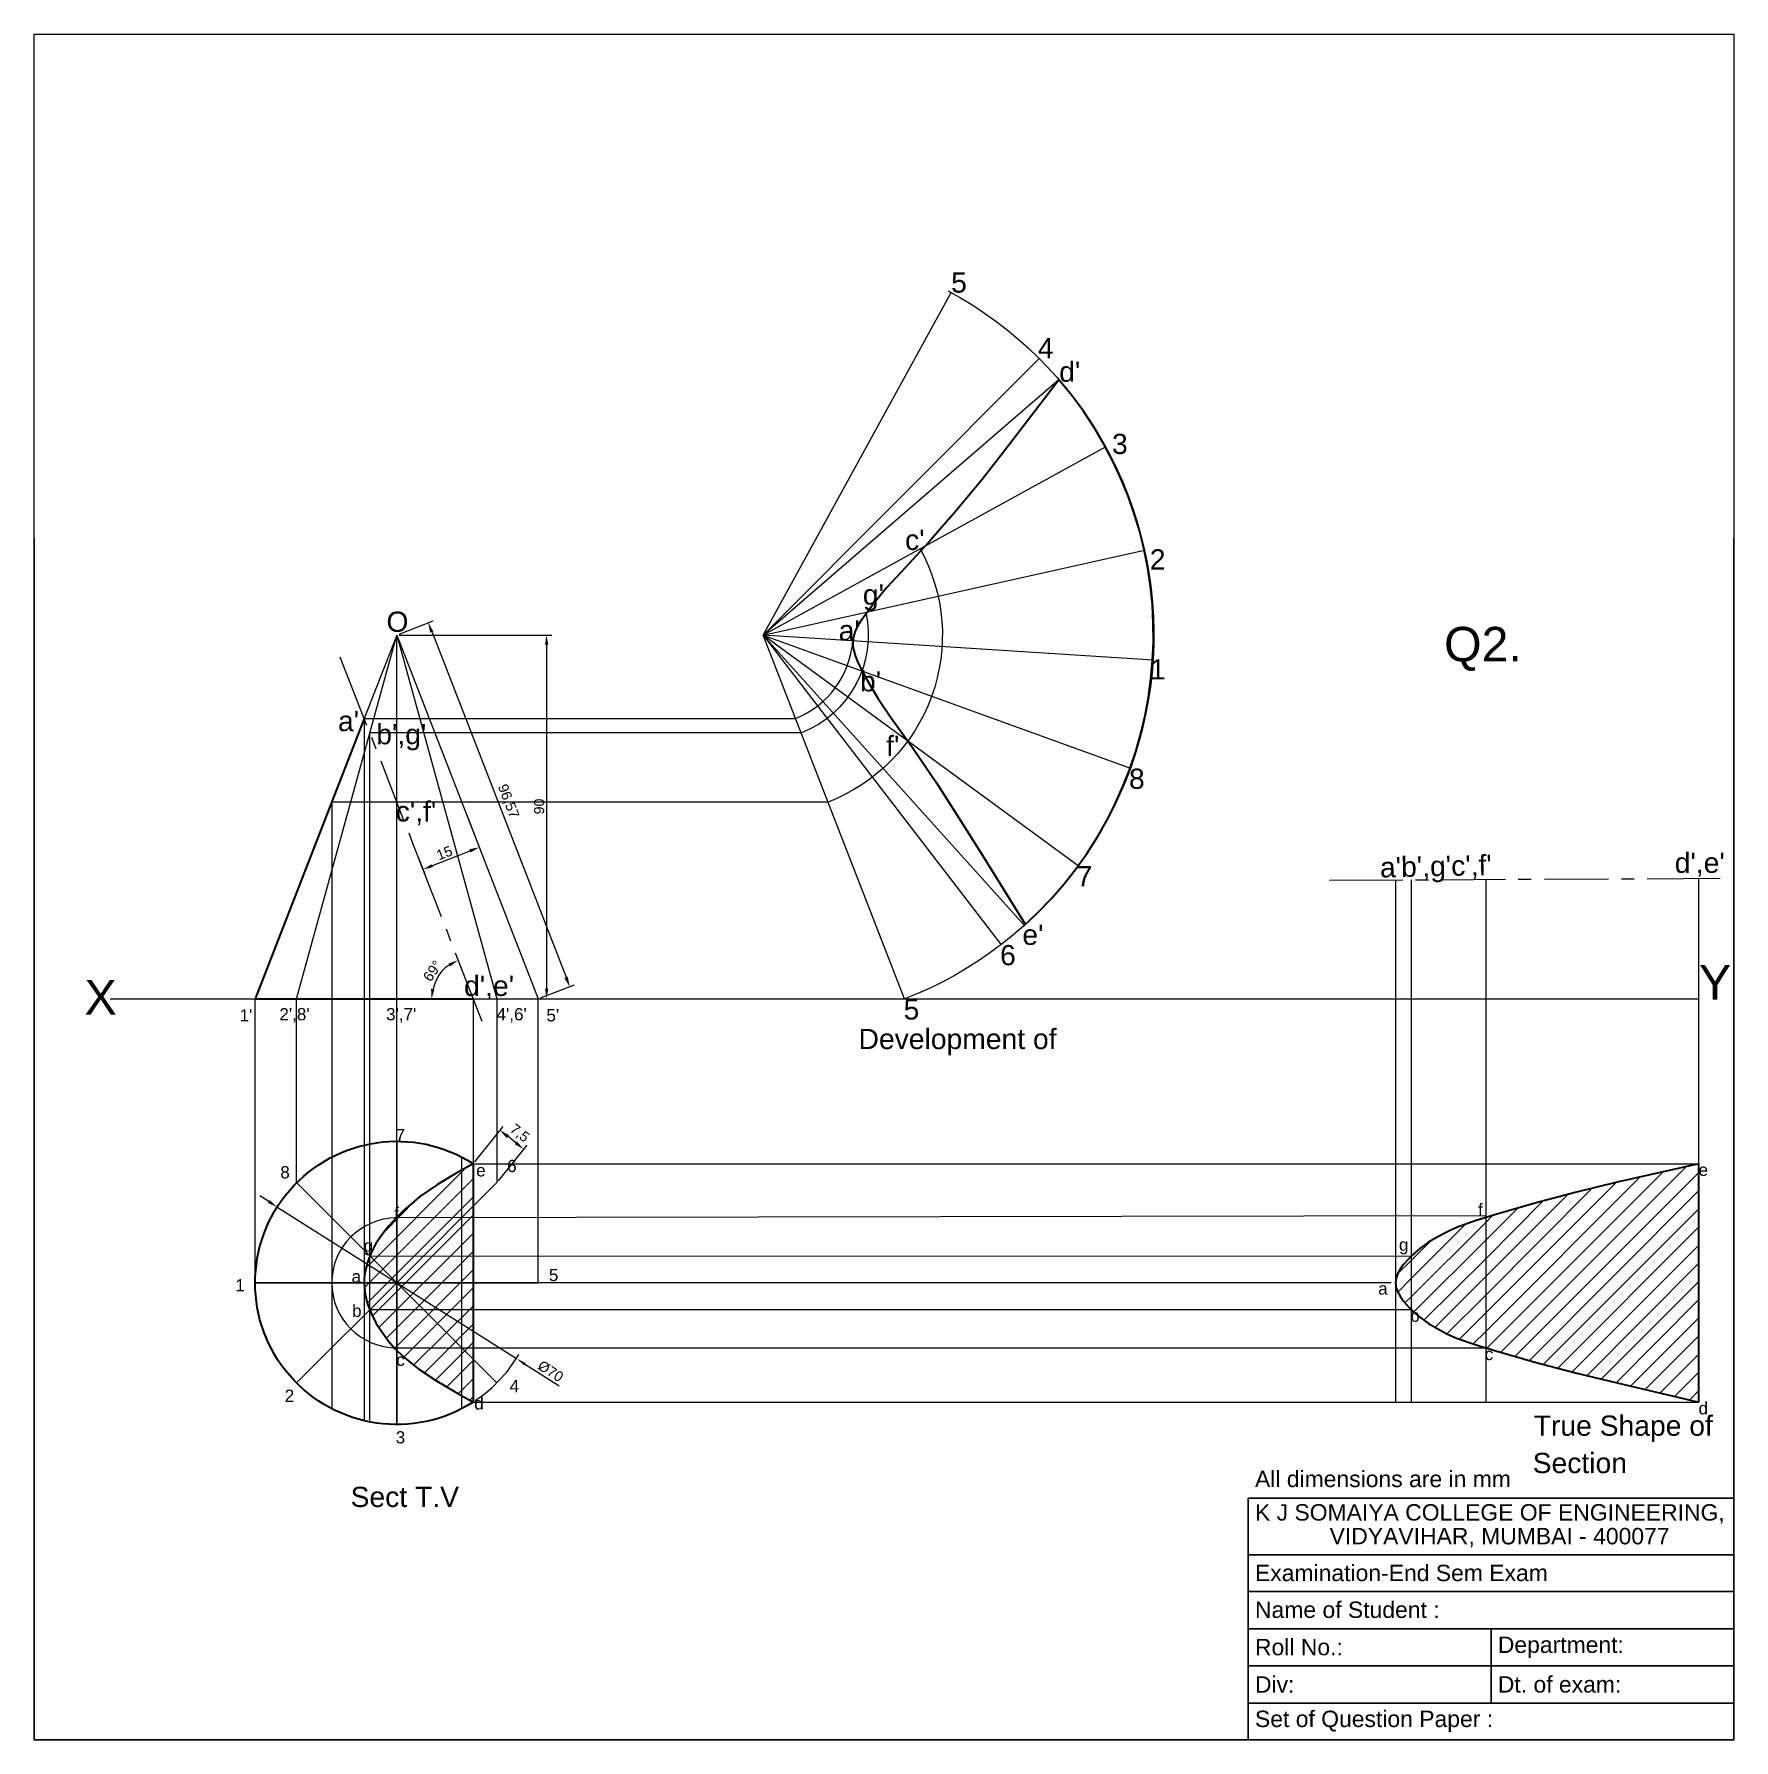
# Model space of a CAD drawing. Header units: millimetres. Extents: x 320 to 4122, y 180 to 2351.
# Drawn here: x 320 to 325.84, y 180 to 185.87 of the extents above.
import ezdxf

# ---------------------------------------------------------------- set-up
doc = ezdxf.new("R2010")
doc.units = ezdxf.units.MM
for name, color, linetype in [('PDF_Geometry', 7, 'Continuous'), ('PDF_Solid Fills', 7, 'Continuous'), ('PDF_Text', 7, 'Continuous')]:
    doc.layers.add(name, color=color, linetype=linetype)
doc.styles.add('PDF F1', font='arial.ttf')

msp = doc.modelspace()

# ---------------------------------------------------------------- linework, layer by layer
at = {"layer": 'PDF_Geometry', "lineweight": 9}
for points in [[(320, 184.1333), (320, 185.8667), (325.845, 185.8667), (325.845, 184.1333)], [(322.5067, 183.8), (323.1533, 184.9783)], [(323.685, 184.4467), (322.5067, 183.8), (323.4567, 184.7517)], [(323.525, 184.6783), (322.5067, 183.8), (323.405, 182.8017)], [(323.8483, 183.7133), (322.5067, 183.8), (323.8183, 184.0917)], [(321.255, 183.8033), (321.3717, 183.8483)], [(321.3683, 183.81), (321.83, 182.6233)], [(320.9017, 181.9167), (320.9017, 182.5483), (321.2467, 183.8), (321.5917, 182.5483), (321.5917, 181.9167)], [(321.2467, 182.06), (321.2467, 182.5483), (321.2467, 183.8), (321.135, 183.5133), (321.135, 181.0983)], [(321.2467, 183.8), (321.7333, 182.5483)], [(321.255, 183.8), (321.78, 183.8)], [(321.7617, 183.7667), (321.7617, 182.5833)], [(323.59, 183.0067), (322.5067, 183.8), (323.77, 183.3417)], [(321.0517, 183.725), (321.1433, 183.49)], [(321.16, 183.4483), (321.175, 183.4083)], [(321.1917, 183.3667), (321.2717, 183.16)], [(321.4933, 183.1667), (321.5367, 183.0533)], [(321.2883, 183.12), (321.3033, 183.0783)], [(321.2983, 183.09), (321.3433, 182.9783)], [(321.4983, 183.0567), (321.3683, 183.0067)], [(321.32, 183.0367), (321.4, 182.8317)], [(321.51, 182.5483), (321.51, 181.1617), (325.725, 181.1617), (325.725, 182.96)], [(324.455, 182.9567), (324.7067, 182.9583)], [(324.6817, 182.9583), (324.6817, 181.1617)], [(324.735, 182.9583), (324.735, 181.1617)], [(324.75, 182.9583), (324.795, 182.9583)], [(324.8383, 182.9583), (325.06, 182.96)], [(324.9917, 182.96), (324.9917, 181.1617)], [(325.1033, 182.96), (325.1483, 182.96)], [(325.1933, 182.96), (325.4133, 182.9617)], [(325.4583, 182.9617), (325.5017, 182.9617)], [(325.5467, 182.9617), (325.7983, 182.9633)], [(321.4167, 182.79), (321.4317, 182.7483)], [(321.4483, 182.7067), (321.54, 182.4717)], [(321.4267, 182.665), (321.4133, 182.655), (321.4017, 182.6433), (321.3917, 182.63), (321.3833, 182.615), (321.3767, 182.5983), (321.3717, 182.5833)], [(321.7417, 182.5517), (321.8583, 182.5967)], [(320.2617, 182.5483), (325.725, 182.5483)], [(320.76, 181.5717), (320.76, 182.5483)], [(321.7333, 181.5717), (321.7333, 182.5483)], [(321.7433, 182.5483), (321.78, 182.5483)], [(321.515, 181.9883), (321.6133, 182.11)], [(321.5967, 181.9233), (321.695, 182.045)], [(321.6567, 182.0533), (321.63, 182.075)], [(321.47, 182.005), (321.47, 181.14)], [(321.135, 181.555), (321.51, 181.93)], [(321.1417, 181.6233), (321.4867, 181.97)], [(321.51, 181.9817), (325.725, 181.9817)], [(324.9483, 181.3617), (324.9917, 181.405), (325.5233, 181.9367)], [(324.995, 181.3467), (325.6033, 181.955)], [(325.0433, 181.3333), (325.6833, 181.9733)], [(325.0917, 181.3183), (325.725, 181.9517)], [(320.8067, 181.8517), (320.7767, 181.8717)], [(324.8167, 181.4183), (324.9917, 181.5933), (325.275, 181.8767)], [(324.8583, 181.3967), (324.9917, 181.53), (325.3583, 181.8983)], [(324.9017, 181.3783), (324.9917, 181.4683), (325.4417, 181.9183)], [(325.1417, 181.305), (325.725, 181.89)], [(320.835, 181.8333), (321.6583, 181.3117)], [(321.1467, 181.5033), (321.51, 181.8667)], [(321.2067, 181.75), (321.31, 181.855)], [(324.745, 181.4717), (324.9917, 181.7183), (325.1033, 181.83)], [(324.7783, 181.4433), (324.9917, 181.655), (325.19, 181.855)], [(325.19, 181.2917), (325.725, 181.8267)], [(321.1633, 181.4583), (321.51, 181.805)], [(321.2383, 181.7967), (324.9917, 181.8033)], [(324.69, 181.54), (324.735, 181.5867), (324.9217, 181.7733)], [(324.7133, 181.5033), (324.735, 181.5233), (324.9917, 181.78), (325.015, 181.8033)], [(325.24, 181.2783), (325.725, 181.765)], [(321.185, 181.4183), (321.51, 181.7417)], [(324.6883, 181.6033), (324.735, 181.6483), (324.8017, 181.715)], [(325.29, 181.2667), (325.725, 181.7017)], [(321.1533, 181.6633), (324.7367, 181.665)], [(321.2117, 181.3817), (321.51, 181.68)], [(325.34, 181.2533), (325.725, 181.64)], [(321.24, 181.3467), (321.51, 181.6167)], [(325.39, 181.2417), (325.725, 181.5767)], [(321.135, 181.5733), (324.6667, 181.5733)], [(321.2717, 181.3167), (321.51, 181.555)], [(325.44, 181.2283), (325.725, 181.515)], [(321.1533, 181.48), (324.735, 181.48)], [(321.305, 181.2883), (321.51, 181.4917)], [(321.3417, 181.2617), (321.51, 181.43)], [(325.49, 181.2167), (325.725, 181.4517)], [(321.2383, 181.3483), (324.9917, 181.3483)], [(321.38, 181.2367), (321.51, 181.3667)], [(325.54, 181.205), (325.725, 181.39)], [(321.4183, 181.2133), (321.51, 181.305)], [(321.5167, 181.1667), (321.5467, 181.1883), (321.575, 181.2117), (321.6, 181.2383), (321.625, 181.265), (321.6467, 181.295), (321.6667, 181.325)], [(321.805, 181.2167), (321.6867, 181.2917)], [(325.5917, 181.1933), (325.725, 181.3267)], [(321.4583, 181.19), (321.51, 181.2417)], [(325.6417, 181.1817), (325.725, 181.265)], [(321.4983, 181.1683), (321.51, 181.18)], [(325.6933, 181.17), (325.725, 181.2017)]]:
    msp.add_lwpolyline(points, dxfattribs=at)
for points in [[(323.1433, 184.9833, -0.640501), (322.9933, 182.5483), (322.5067, 183.8), (323.325, 182.735)], [(323.0467, 184.0967, -0.454086), (322.73, 183.225), (321.2467, 183.225), (321.0233, 183.225), (321.0233, 181.14)], [(322.86, 183.8783, -0.368788), (322.6383, 183.4633), (321.1533, 183.4633), (321.1533, 181.0983)], [(321.135, 183.5133), (322.6183, 183.5133, 0.287724), (322.815, 183.78)]]:
    msp.add_lwpolyline(points, format="xyb", dxfattribs=at)
at = {"layer": 'PDF_Geometry', "lineweight": 30}
for points in [[(323.525, 184.6783), (323.3483, 184.4483), (323.26, 184.335), (323.1683, 184.225), (323.075, 184.1183), (322.98, 184.015), (322.9317, 183.9633), (322.8867, 183.9067), (322.8633, 183.8767), (322.8417, 183.8467), (322.8317, 183.83), (322.8233, 183.8133), (322.8183, 183.7983), (322.815, 183.7817), (322.815, 183.7633), (322.8183, 183.7467), (322.8233, 183.73), (322.83, 183.7117), (322.8467, 183.6783), (322.865, 183.645), (322.9017, 183.5833), (322.9417, 183.5233), (323.0233, 183.41), (323.1033, 183.2917), (323.18, 183.1717), (323.2567, 183.05), (323.4083, 182.805)], [(321.135, 183.5133), (320.76, 182.5483), (321.51, 182.5483)], [(321.51, 181.9817), (321.4483, 181.9467), (321.3867, 181.91), (321.3267, 181.8683), (321.2983, 181.845), (321.2717, 181.8217), (321.245, 181.795), (321.22, 181.7683), (321.1967, 181.7383), (321.175, 181.7067), (321.1583, 181.6733), (321.145, 181.64), (321.1367, 181.605), (321.135, 181.5867), (321.135, 181.57), (321.1383, 181.5333), (321.1467, 181.4983), (321.16, 181.465), (321.1767, 181.4317), (321.1967, 181.4017), (321.2183, 181.3717), (321.2417, 181.345), (321.2683, 181.32), (321.295, 181.2967), (321.3233, 181.275), (321.3833, 181.235), (321.445, 181.1983), (321.51, 181.1617)], [(325.725, 181.1617), (325.725, 181.9817), (325.4433, 181.9183), (325.3033, 181.8833), (325.165, 181.8467), (325.0267, 181.8067), (324.9583, 181.7867), (324.8917, 181.7617), (324.8583, 181.7467), (324.8267, 181.73), (324.795, 181.7117), (324.765, 181.69), (324.7367, 181.665), (324.71, 181.6367), (324.6983, 181.6217), (324.69, 181.605), (324.6833, 181.5883), (324.6817, 181.5717), (324.6833, 181.555), (324.69, 181.54), (324.6983, 181.5233), (324.71, 181.5083), (324.7367, 181.4783), (324.765, 181.4533), (324.795, 181.4317), (324.8267, 181.4133), (324.8583, 181.3967), (324.8917, 181.3817), (324.9583, 181.3583), (325.0267, 181.3383), (325.165, 181.2983), (325.305, 181.2617), (325.4433, 181.2283), (325.725, 181.1617)]]:
    msp.add_lwpolyline(points, dxfattribs=at)
at = {"layer": 'PDF_Geometry', "lineweight": 25}
for points in [[(325.845, 184.1333), (325.845, 180), (320, 180), (320, 184.1333)], [(321.2467, 182.06), (321.2467, 181.5717), (320.9017, 181.9167)], [(321.7333, 181.5717), (321.2467, 181.5717), (321.5917, 181.9167)], [(320.76, 181.5717), (321.2467, 181.5717), (320.9017, 181.2283)], [(321.2467, 181.085), (321.2467, 181.5717), (321.5917, 181.2283)], [(324.175, 180.8317), (325.845, 180.8317)], [(325.845, 180.765), (325.845, 180), (324.175, 180), (324.175, 180.8317)], [(324.175, 180.6367), (325.845, 180.6367)], [(324.175, 180.51), (325.845, 180.51)], [(324.175, 180.3817), (325.845, 180.3817)], [(325.01, 180.3817), (325.01, 180.1267)], [(324.175, 180.255), (325.845, 180.255)], [(324.175, 180.1267), (325.845, 180.1267)]]:
    msp.add_lwpolyline(points, dxfattribs=at)
at = {"layer": 'PDF_Geometry', "lineweight": 30}
msp.add_lwpolyline([(321.51, 181.9817), (321.51, 181.1617, -1.829268)], format="xyb", close=True, dxfattribs=at)
msp.add_arc((322.5033, 183.8005), 1.3459, 311.87257, 40.61401, dxfattribs=at)
at = {"layer": 'PDF_Geometry', "lineweight": 9}
msp.add_arc((321.2467, 181.5717), 0.2233, 90, 270, dxfattribs=at)
at = {"layer": 'PDF_Solid Fills', "transparency": 33554559}
for points in [[(321.3733, 183.8117), (321.3617, 183.8083), (321.355, 183.8433)], [(321.7567, 183.7667), (321.7683, 183.7667), (321.7617, 183.8)], [(321.4967, 183.0633), (321.5, 183.0517), (321.5317, 183.07)], [(321.3667, 183.0117), (321.3717, 183.0017), (321.3367, 182.9933)], [(321.425, 182.67), (321.43, 182.66), (321.4583, 182.6817)], [(321.3767, 182.5817), (321.365, 182.5833), (321.3667, 182.5483)], [(321.7567, 182.5833), (321.7683, 182.5833), (321.7617, 182.5483)], [(321.835, 182.625), (321.8233, 182.62), (321.8417, 182.59)], [(321.6333, 182.08), (321.625, 182.07), (321.6017, 182.0967)], [(321.66, 182.0583), (321.6533, 182.0483), (321.6833, 182.0317)], [(320.81, 181.8567), (320.8033, 181.8467), (320.835, 181.8333)], [(321.69, 181.2967), (321.685, 181.2883), (321.6583, 181.3117)]]:
    msp.add_solid(points, dxfattribs=at)

# ---------------------------------------------------------------- texts
at = {"layer": 'PDF_Text', "attachment_point": 4, "style": 'PDF F1'}
for s, insert, char_height in [('5', (323.1533, 185.0118), 0.0696), ('4', (323.4516, 184.7868), 0.0696), ("d'", (323.5249, 184.7051), 0.0696), ('3', (323.7066, 184.4568), 0.0696), ("c'", (322.9949, 184.1268), 0.0696), ('2', (323.8366, 184.0601), 0.0696), ("g'", (322.8499, 183.9285), 0.0696), ('O', (321.2116, 183.8452), 0.0696), ("a'", (322.7666, 183.8152), 0.0696), ('Q2.', (324.8484, 183.7522), 0.1188), ('1', (323.8366, 183.6818), 0.0696), ("b'", (322.8399, 183.6402), 0.0696), ("a'", (321.0449, 183.5035), 0.0696), ("b',g'", (321.1766, 183.4485), 0.0696), ("f'", (322.9299, 183.4185), 0.0696), ('8', (323.7649, 183.3052), 0.0696), ("c',f'", (321.2433, 183.1869), 0.0696), ("d',e'", (325.6415, 183.0102), 0.0696), ('7', (323.5849, 182.9702), 0.0696), ("e'", (323.3982, 182.7685), 0.0696), ('6', (323.3216, 182.6985), 0.0696), ("d',e'", (321.4783, 182.5868), 0.0696), ('Y', (325.725, 182.6056), 0.1188), ('X', (320.1733, 182.5539), 0.1188), ("1'", (320.7067, 182.4919), 0.042), ("2',8'", (320.8434, 182.4919), 0.042), ("3',7'", (321.2103, 182.4919), 0.042), ("4',6'", (321.5901, 182.4919), 0.042), ("5'", (321.7616, 182.4919), 0.042), ('5', (322.9899, 182.5118), 0.0696), ('Development of', (322.8349, 182.4002), 0.069599), ('7', (321.2434, 182.0803), 0.042), ('6', (321.6267, 181.9736), 0.042), ('8', (320.8467, 181.9519), 0.042), ('e', (321.5201, 181.9586), 0.042), ('e', (325.7235, 181.9603), 0.042), ('f', (321.2384, 181.8103), 0.042), ('f', (324.9651, 181.8236), 0.042), ('g', (321.1334, 181.6936), 0.042), ('g', (324.6934, 181.697), 0.042), ('1', (320.6917, 181.5636), 0.042), ('a', (321.0917, 181.5936), 0.042), ('5', (321.7701, 181.5986), 0.042), ('a', (324.6218, 181.5519), 0.042), ('b', (321.0934, 181.4753), 0.042), ('b', (324.7318, 181.4586), 0.042), ('c', (324.9884, 181.3269), 0.042), ('c', (321.2451, 181.3069), 0.042), ('4', (321.6351, 181.2169), 0.042), ('2', (320.8617, 181.1836), 0.042), ('d', (321.5134, 181.1569), 0.042), ('d', (325.7235, 181.1403), 0.042), ('True Shape of', (325.1566, 181.0702), 0.069599), ('3', (321.2434, 181.0403), 0.042), ('Section', (325.1532, 180.9518), 0.0696), ('All dimensions are in mm', (324.1982, 180.8971), 0.0564), ('Sect T.V', (321.0883, 180.8352), 0.0696), ('K J SOMAIYA COLLEGE OF ENGINEERING,', (324.1982, 180.7772), 0.0564), ('VIDYAVIHAR, MUMBAI - 400077', (324.4549, 180.6955), 0.0564), ('Examination-End Sem Exam', (324.1982, 180.5738), 0.0564), ('Name of Student :', (324.1982, 180.4472), 0.0564), ('Roll No.:', (324.1982, 180.3188), 0.0564), ('Department:', (325.0333, 180.3188), 0.0564), ('Div:', (324.1982, 180.1905), 0.0564), ('Dt. of exam:', (325.0333, 180.1905), 0.0564), ('Set of Question Paper :', (324.1982, 180.0638), 0.0564)]:
    msp.add_mtext(s, dxfattribs=dict(at, insert=insert, char_height=char_height))
for s, insert, char_height, rotation in [('96,57', (321.6073, 183.2843), 0.03479, 291.06779), ('90', (321.7366, 183.1833), 0.0348, 90), ('15', (321.3856, 183.0405), 0.03479, 21.29954), ("a'b',g'c',f'", (324.6282, 182.9902), 0.069599, 1.3012), ('69°', (321.3493, 182.6144), 0.03479, 55.22794), ('7,5', (321.642, 182.1062), 0.03479, 321.61243), ('Ø70', (321.7372, 181.2924), 0.03479, 327.59971)]:
    msp.add_mtext(s, dxfattribs=dict(at, insert=insert, char_height=char_height, rotation=rotation))

doc.saveas('drawing.dxf')
